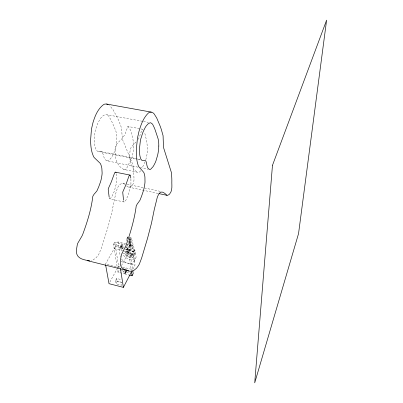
<?xml version="1.0" encoding="UTF-8"?>
<svg xmlns="http://www.w3.org/2000/svg" width="403" height="403" viewBox="0 0 403 403"><rect width="100%" height="100%" fill="white"/><g stroke="black" fill="none" stroke-linecap="round" stroke-linejoin="round"><path stroke-width="0.3" stroke-dasharray="2.02 1.51" d="M126.88 246.102L126.88 249.795L127.64 248.389M126.88 241.175L126.885 238.712L127.66 237.307A1.295 0.786 28.4 0 1 127.973 236.833M127.65 244.082L127.64 250.051L135.035 251.835L131.428 238.193A1.3 0.791 28.3 0 0 130.129 237.12L129.353 238.531M127.66 238.536L127.66 237.307M145.826 159.764L147.155 153.694L147.246 146.924A47.141 16.447 -78.4 0 0 146.732 141.362L144.989 133.967A52.531 18.377 -78.2 0 0 144.209 132.073M145.04 161.865L142.078 168.227M122.673 267.108L132.642 269.587L135.01 265.028L132.401 245.362L126.386 243.926M133.882 261.809L135.861 258.031M133.383 256.771L135.378 252.993M125.363 274.09L125.162 272.766L126.315 270.584L126.512 271.909L125.363 274.09L129.015 275.007M124.693 273.924L125.847 271.743L125.645 270.413L124.492 272.599L124.693 273.924L118.039 272.252L117.48 268.826M125.872 272.418L126.446 271.325M124.582 271.063L124.87 270.514M116.709 278.473L115.505 280.725L121.192 282.181L121.681 285.233L116.019 283.777L117.223 281.526L116.709 278.473L121.248 279.627M134.567 250.056L133.816 251.467L130.653 239.604A1.3 0.791 28.3 0 0 129.454 238.556M131.998 256.071L133.388 253.452M130.99 255.366L131.741 253.955M121.469 265.632L132.401 245.362M118.039 272.252L119.207 270.081L121.021 270.534M126.628 253.341L128.038 250.737M130.386 247.074L131.146 245.669M125.242 252.641L127.368 248.727M131.499 271.783L128.139 247.815L129.338 245.613L127.595 245.195M109.913 282.019L117.389 268.257L113.49 244.299L114.729 242.122L121.661 243.78L121.877 245.226A1.33 0.791 28.4 0 0 121.439 246.445A1.33 0.791 28.4 0 0 123.429 246.923A1.33 0.791 28.4 0 0 122.572 245.392L122.361 243.946L125.268 244.641M117.686 267.713L119.384 264.585M129.242 246.495L130.008 245.084M130.189 245.634L130.955 244.228M129.776 242.772A0.645 0.388 28.2 0 0 129.131 242.001A0.645 0.388 28.2 0 0 128.748 242.561A0.645 0.388 28.2 0 0 129.776 242.772L130.562 241.326M129.041 245.054L129.811 243.644M129.973 244.223A0.645 0.388 28.1 0 0 129.333 243.457A0.645 0.388 28.1 0 0 128.95 244.011A0.645 0.388 28.1 0 0 129.973 244.223L130.758 242.782M128.643 242.153L129.413 240.742M129.595 241.276L130.365 239.866M130.653 239.604L131.428 238.193M128.844 243.603L129.61 242.198M128.985 239.976A0.65 0.393 28.3 0 0 129.413 239.76L130.169 238.4M122.331 248.958L123.54 246.767M121.877 245.226L120.663 247.417A1.335 0.791 28.4 0 0 120.225 248.636A1.335 0.791 28.4 0 0 122.215 249.114A1.335 0.791 28.4 0 0 121.358 247.583L122.572 245.392M126.955 238.44L127.736 237.035M121.278 249.25L122.487 247.059M120.663 247.417L120.442 245.971L121.661 243.78M119.933 247.81L121.147 245.618M121.358 247.583L121.142 246.137L122.361 243.946M125.786 243.785L117.968 241.921L105.465 264.091L120.306 267.788M138.002 139.357L138.818 137.957A13.43 4.675 -79.9 0 0 139.332 136.909L139.791 135.836A18.74 6.564 -80.1 0 0 140.496 133.947C141.337 132.869 141.201 127.555 143.105 130.038M140.723 170.716L139.357 172.187L138.33 172.429L123.792 169.431C119.822 167.638 117.122 163.608 116.064 159.467A28.275 10.231 -79.6 0 1 115.379 155.896L115.072 151.417L115.349 148.228A6.257 2.332 -79.2 0 1 115.631 146.934L116.225 145.08A5.093 1.899 -79.3 0 1 116.684 144.103L122.023 138.622L124.451 135.191A13.344 4.947 -80.1 0 0 124.975 134.154L125.449 133.086A18.624 6.942 -80.2 0 0 126.164 131.217L127.857 126.451L142.158 129.151M135.917 142.073L131.348 146.994A5.128 1.798 -79.2 0 0 130.899 147.977L130.315 149.845A6.297 2.201 -79.1 0 0 130.033 151.15L129.726 154.349L129.962 158.842A28.447 9.667 -79.5 0 0 130.567 162.419C131.499 166.454 133.932 170.514 137.766 172.328M137.912 167.149L106.871 160.787C103.621 159.593 103.783 155.326 102.453 152.621A7.294 2.892 -78.8 0 0 102.1 152.087C100.644 150.601 98.03 152.586 96.735 150.561A13.566 5.435 -79.6 0 1 96.005 149.468L95.229 147.453A20.719 8.241 -79.9 0 1 94.811 145.765L94.367 140.753A30.537 11.969 -80 0 1 94.403 138.158L94.896 132.567A12.07 4.866 -79.9 0 1 95.41 130.058L97.289 124.537A26.789 10.579 -79.6 0 1 98.317 122.275L100.105 119.066A18.291 7.289 -79.8 0 1 101.229 117.555L102.856 115.973A25.893 10.271 -79.6 0 1 104.115 115.142L105.616 114.603A15.606 6.206 -80 0 1 106.518 114.633L142.823 121.358M124.764 184.267C122.174 181.889 118.895 184.776 117.842 187.294A7.833 2.801 -77.6 0 0 117.273 188.539L115.863 193.047L114.13 200.931A146.188 42.476 -77.7 0 0 113.344 204.86L111.475 214.079L107.803 227.685A111.288 47.564 -76.5 0 1 106.926 230.597L101.309 248.329L98.962 253.915A12.679 4.68 -75.5 0 1 97.984 255.537L95.723 258.152L92.705 260.131A45.927 17.405 -76.6 0 1 91.355 260.635M106.871 160.787L107.208 160.807A16.044 6.181 -79.4 0 0 108.241 160.58L109.52 159.759L110.976 158.087A35.011 13.722 -80 0 0 111.878 156.777L113.369 154.218A12.221 4.68 -79.3 0 0 114.12 152.546L115.852 146.989A12.74 4.876 -79.4 0 0 116.14 145.669L116.311 144.748A15.682 6.03 -79.4 0 0 116.643 142.39L116.689 141.927A14.317 5.496 -79.4 0 0 116.82 140.128L116.85 138.788A19.384 7.496 -79.3 0 0 116.84 137.876A18.473 7.133 -79.3 0 0 116.593 134.521L116.517 134.023A20.805 8.055 -79.3 0 0 115.993 131.559A19.984 7.733 -79.3 0 0 115.54 130.199L112.256 122.633A114.926 48.516 -76.1 0 0 110.981 119.903L108.644 116.009L106.518 114.633M109.213 197.47L109.712 198.83L124.059 201.999L125.353 200.875A14.563 5.098 -77.8 0 0 126.094 199.787L128.451 194.493L130.693 186.085A8.282 2.871 -77.9 0 0 130.93 184.231L130.925 179.587A23.092 8.166 -77.7 0 0 130.869 178.821M109.712 198.83L111.062 197.722A14.473 5.395 -77.8 0 0 111.827 196.649L114.245 191.405L116.507 183.058A8.231 3.038 -77.9 0 0 116.729 181.209L116.663 176.579A22.946 8.639 -77.6 0 0 116.512 175.088L116.467 174.746A28.724 10.881 -77.5 0 0 116.23 173.285M126.527 185.854L128.577 187.113L130.733 186.584A20.618 7.123 -78.6 0 0 131.741 185.793C135.262 182.388 133.63 176.897 133.715 172.58A165.044 67.417 -74.1 0 0 133.524 169.99L133.035 165.764A15.823 5.546 -78.2 0 0 132.668 164.222L122.754 140.148A19.384 6.977 -80.1 0 1 122.356 138.466L121.479 127.832L119.137 121.54A420.158 182.66 -65.1 0 0 117.57 118.114L113.228 110.014L109.989 105.843A38.693 15.505 -79.5 0 0 109.54 105.455M143.443 121.469L148.364 122.381M123.792 169.431L125.469 169.31L126.89 167.865L131.988 157.437L133.458 150.974L133.464 144.229A46.854 17.394 -78.4 0 0 132.844 138.677L130.91 131.287A52.209 19.44 -78.2 0 0 129.64 128.592L127.857 126.451M100.695 151.468L140.309 159.442M98.448 151.558L137.111 159.356M137.725 159.482L141.408 160.223M140.345 167.648L148.259 169.27M122.89 183.375L126.582 184.161M127.197 184.292L161.663 191.642M128.577 187.113L158.439 193.511M113.49 244.299L120.442 245.971M121.142 246.137L124.638 246.979M125.222 247.115L128.139 247.815M115.419 246.435L123.283 248.329M125.701 248.913L129.932 249.931M114.19 248.616L122.683 250.671M123.288 250.817L128.743 252.137M121.016 261.577L135.01 265.028M118.568 266.086L119.741 266.378M121.62 270.685L125.847 271.743M126.512 271.909L130.154 272.821M117.223 281.526L121.736 282.684M124.059 201.999L123.656 200.996M115.505 280.725L116.019 283.777M114.729 242.122L118.749 267.224M117.968 241.921L120.255 256.666M129.338 245.613L132.642 269.587M126.885 238.712A1.3 0.786 28.3 0 1 127.963 238.203M129.464 239.12A0.645 0.393 28.2 0 1 130.365 239.629A0.645 0.393 28.2 0 1 129.796 239.997A0.645 0.393 28.2 0 1 129.212 239.281M128.955 240.541A0.65 0.393 28.2 0 1 129.605 241.085A0.65 0.393 28.2 0 1 129.187 241.442A0.65 0.393 28.2 0 1 128.461 240.969M129.479 237.654A0.65 0.393 28.3 0 1 130.189 238.289A0.65 0.393 28.3 0 1 129.484 238.49M129.146 239.261A0.65 0.393 28.3 0 1 129.413 239.76M122.96 253.452A7.39 4.332 27.7 0 1 132.874 257.467A7.39 4.332 27.7 0 1 130.91 263.542A7.39 4.332 27.7 0 1 121.258 258.711M124.492 272.599A1.28 0.73 27.4 0 1 123.676 271.169A1.28 0.73 27.4 0 1 125.595 271.652A1.28 0.73 27.4 0 1 125.162 272.766M125.419 268.831A1.28 0.735 27.4 0 1 126.068 268.992M126.406 269.174A1.28 0.735 27.4 0 1 126.784 269.501M125.011 249.699A7.35 4.342 27.7 0 1 135 253.85A7.35 4.342 27.7 0 1 132.506 259.809A7.35 4.342 27.7 0 1 123.016 254.464M125.988 255.452A4.564 2.7 27.7 0 0 133.242 257.003A4.564 2.7 27.7 0 0 128.723 251.623A4.564 2.7 27.7 0 0 125.988 255.452M127.257 253.099A4.549 2.7 27.8 0 0 134.491 254.641A4.549 2.7 27.8 0 0 129.993 249.266A4.549 2.7 27.8 0 0 127.257 253.099M128.018 251.699A4.539 2.705 27.8 0 0 135.237 253.23A4.539 2.705 27.8 0 0 130.753 247.86A4.539 2.705 27.8 0 0 128.018 251.699M130.109 245.492A0.64 0.383 28 0 0 131.131 245.699A0.64 0.383 28 0 0 130.491 244.938A0.64 0.383 28 0 0 130.109 245.492M129.348 246.898A0.64 0.383 28 0 0 130.365 247.11A0.64 0.383 28 0 0 129.726 246.349A0.64 0.383 28 0 0 129.348 246.898M129.912 244.052A0.64 0.388 28 0 0 130.935 244.258A0.64 0.388 28 0 0 130.295 243.498A0.64 0.388 28 0 0 129.912 244.052M129.146 245.457A0.645 0.388 28 0 0 130.169 245.669A0.645 0.388 28 0 0 129.529 244.903A0.645 0.388 28 0 0 129.146 245.457M129.716 242.606A0.645 0.388 28.1 0 0 130.738 242.813A0.645 0.388 28.1 0 0 130.098 242.047A0.645 0.388 28.1 0 0 129.716 242.606M129.519 241.15A0.645 0.388 28.2 0 0 130.542 241.362A0.645 0.388 28.2 0 0 129.902 240.591A0.645 0.388 28.2 0 0 129.519 241.15M127.121 255.205A3.012 1.783 27.7 0 0 131.907 256.222A3.012 1.783 27.7 0 0 128.915 252.676A3.012 1.783 27.7 0 0 127.121 255.205M128.527 252.595A3.002 1.783 27.8 0 0 133.297 253.608A3.002 1.783 27.8 0 0 130.325 250.061A3.002 1.783 27.8 0 0 128.527 252.595"/><path stroke-width="0.6" d="M129.625 275.163L132.058 275.773L133.191 273.582L132.799 270.725M105.576 264.7L109.017 283.672L123.394 287.374L131.499 271.783L132.058 275.773M89.914 260.897C85.466 260.041 78.807 259.381 76.973 254.515A20.306 7.899 -75.5 0 1 76.646 253.26L76.404 251.492A8.09 3.179 -75.1 0 1 76.414 249.931L77.356 244.349A3.289 1.305 -75.1 0 1 77.749 243.286L81.874 236.198A17.178 6.952 -75.8 0 0 82.605 234.717C86.897 223.055 90.786 211.051 92.499 198.699C92.126 194.065 97.007 192.735 97.924 188.639A39.247 16.145 -78.3 0 0 98.725 186.801L100.483 181.96A17.415 6.947 -78 0 0 101.511 177.829L101.959 175.033A12.04 4.765 -78 0 0 102.12 172.952L101.843 168.283A20.865 8.342 -77.8 0 0 101.521 166.676L100.861 164.626A18.07 7.209 -77.9 0 0 100.161 163.296L94.156 157.523A24.356 9.717 -79.7 0 1 93.335 156.062L92.337 153.407A35.872 14.16 -80.1 0 1 91.672 150.893L91.305 149.024A30.22 12.009 -79.9 0 1 90.665 141.881A29.041 11.561 -79.9 0 1 90.69 138.753L91.491 128.995L92.942 122.774A36.618 14.437 -79.8 0 1 94.267 118.714C96.11 113.434 98.911 108.175 103.425 104.709A18.85 7.541 -80.3 0 1 105.007 104.05L106.599 104.039L151.271 112.11L152.964 112.835A39.429 13.103 -79.2 0 1 154.092 113.832L156.702 117.958L160.107 126.018A431.457 157.81 -67.6 0 1 161.316 129.434L163.079 135.72L163.442 146.44A19.717 5.874 -79.7 0 0 163.719 148.128L171.265 172.101A16.085 4.665 -78.2 0 1 171.522 173.643L171.784 177.889A168.373 57.13 -74.9 0 1 171.854 180.494C171.597 184.912 172.852 190.226 169.703 193.893A20.956 5.985 -78.5 0 1 168.822 194.73L167.27 195.374L159.049 193.636M130.799 178.096L130.763 177.748A28.905 10.287 -77.5 0 0 130.522 176.066L130.27 175.189L129.741 175.159A2.7 0.937 -78.2 0 0 129.519 175.315L129.313 175.542A4.317 1.496 -78.2 0 0 129.005 175.995L127 181.582A51.796 19.48 -78.7 0 1 126.371 183.38L125.434 185.859A15.284 5.466 -78.2 0 1 124.96 186.962L122.91 191.662A2.574 0.902 -77.7 0 0 122.754 192.538L123.545 200.231M130.093 175.098L115.359 172.152A2.685 0.992 -78.2 0 0 115.122 172.303L114.91 172.529A4.292 1.582 -78.2 0 0 114.593 172.978L112.548 178.519A51.448 20.583 -78.8 0 1 111.908 180.297L110.951 182.761A15.188 5.783 -78.2 0 1 110.467 183.854L108.362 188.508A2.559 0.957 -77.7 0 0 108.216 189.385L109.148 197.062M151.271 112.11L149.916 112.17A19.208 6.377 -79.8 0 0 148.546 112.885C144.405 116.729 141.987 122.069 140.239 127.353A37.303 12.196 -79.4 0 0 138.964 131.509L137.509 137.856L136.471 147.765A29.59 9.768 -79.5 0 0 136.34 150.934A30.789 10.146 -79.5 0 0 136.632 158.147L136.879 160.021A36.547 11.959 -79.7 0 0 137.358 162.55L138.113 165.2A24.815 8.211 -79.4 0 0 138.763 166.656L143.669 172.282A18.412 6.09 -77.9 0 1 144.224 173.607L144.712 175.658A21.258 7.047 -77.8 0 1 144.929 177.27L144.999 181.98A12.266 4.025 -78 0 1 144.788 184.09L144.304 186.932A17.742 5.869 -78 0 1 143.282 191.143L141.609 196.1A40.013 13.652 -78.3 0 1 140.869 197.989C139.997 202.019 135.63 203.888 135.887 208.351C133.998 220.904 130.26 233.151 126.169 245.135A17.51 5.879 -76.3 0 1 125.494 246.656L121.721 253.986A3.35 1.103 -75.7 0 0 121.353 255.074L120.351 260.756A8.241 2.685 -75.7 0 0 120.285 262.333L120.426 264.106A20.684 6.67 -76 0 0 120.663 265.36C121.207 269.259 125.907 269.672 128.819 270.992M115.732 172.096L116.084 172.58M106.599 104.039L108.13 104.553M87.516 260.676L129.439 271.143L131.474 271.269A37.696 11.788 -76.6 0 0 132.708 270.952A46.753 14.679 -76.8 0 0 133.882 270.388L136.516 268.262L138.536 265.532A12.906 3.944 -76 0 0 139.428 263.854L141.619 258.122L147.035 240.012A113.581 40.315 -76.8 0 0 147.881 237.045L151.488 223.171L153.407 213.802A148.239 35.54 -77.7 0 1 154.213 209.807L157.326 197.183A7.969 2.358 -77.7 0 1 157.855 195.908C160.308 189.828 163.457 191.808 166.973 195.334M120.401 268.403L123.394 287.374M158.777 146.027A18.81 6.02 -79.1 0 0 158.681 142.642L158.641 142.138A21.188 6.801 -79 0 0 158.278 139.665A20.352 6.524 -79 0 0 157.946 138.3L155.422 130.753A117.268 41.111 -76.5 0 0 154.44 128.033L152.586 124.164L150.828 122.839A15.898 5.244 -79.6 0 0 150.062 122.839L148.762 123.429A26.381 8.675 -79.2 0 0 147.659 124.31L146.218 125.958A18.634 6.156 -79.5 0 0 145.206 127.529L143.564 130.829A27.293 8.937 -79.3 0 0 142.612 133.156L140.808 138.808A12.302 4.111 -79.5 0 0 140.284 141.362L139.66 147.045A31.107 10.11 -79.6 0 0 139.539 149.669L139.74 154.727A21.107 6.967 -79.5 0 0 140.032 156.424L140.622 158.434A13.828 4.589 -79.3 0 0 141.206 159.523C142.188 161.497 144.571 159.447 145.725 160.883A7.43 2.443 -78.6 0 1 146.007 161.412C147.14 164.021 146.511 168.585 149.765 169.522A16.337 5.214 -79.1 0 0 150.651 169.26L153.064 166.651A35.666 11.586 -79.6 0 0 153.881 165.295L155.241 162.656A12.443 3.949 -79 0 0 155.936 160.943L157.608 155.266A12.972 4.116 -79.1 0 0 157.9 153.921L158.077 152.989A15.964 5.088 -79.1 0 0 158.444 150.596L158.5 150.123A14.579 4.635 -79.1 0 0 158.676 148.299L158.747 146.944A19.742 6.322 -79 0 0 158.777 146.027M272.463 165.371L254.716 382.85L298.547 233.609L326.611 20.15L272.463 165.371"/></g></svg>
